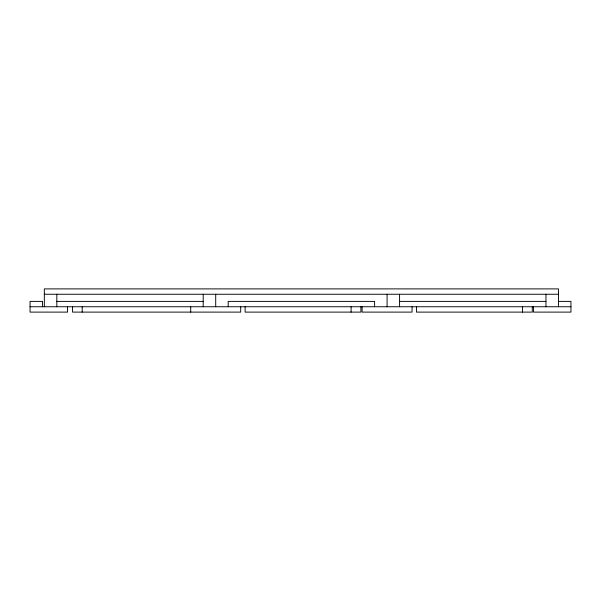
<?xml version="1.0" encoding="UTF-8"?>
<svg xmlns="http://www.w3.org/2000/svg" width="601" height="601" viewBox="0 0 601 601"><rect width="100%" height="100%" fill="white"/><g stroke="black" fill="none" stroke-linecap="round" stroke-linejoin="round"><path stroke-width="0.9" d="M44.331 294.25L558.457 294.25M56.825 301.394L203.213 301.394M399.575 301.394L545.956 301.394M558.457 301.394L570.95 301.394L570.95 312.107L533.463 312.107L533.463 306.75M30.05 306.75L570.95 306.75M558.457 306.75L558.457 288.893L44.331 288.893L44.331 306.75M545.956 294.25L545.956 306.75M532.283 306.75L532.283 312.107L416.485 312.107L416.485 306.75M522.464 306.75L522.464 312.107M412.068 306.75L412.068 312.107L362.087 312.107L362.087 306.75M399.575 294.25L399.575 306.75M387.082 294.25L387.082 306.75M374.581 306.75L374.581 301.394L228.2 301.394L228.2 306.75M360.908 306.75L360.908 312.107L245.11 312.107L245.11 306.75M351.089 306.75L351.089 312.107M240.7 306.75L240.7 312.107L72.533 312.107L72.533 306.75M215.706 294.25L215.706 306.75M203.213 294.25L203.213 306.75M190.712 306.75L190.712 312.107M82.202 306.75L82.202 312.107M67.537 306.75L67.537 312.107L30.05 312.107L30.05 301.394L42.543 301.394L42.543 306.75M56.825 294.25L56.825 306.75"/></g></svg>
